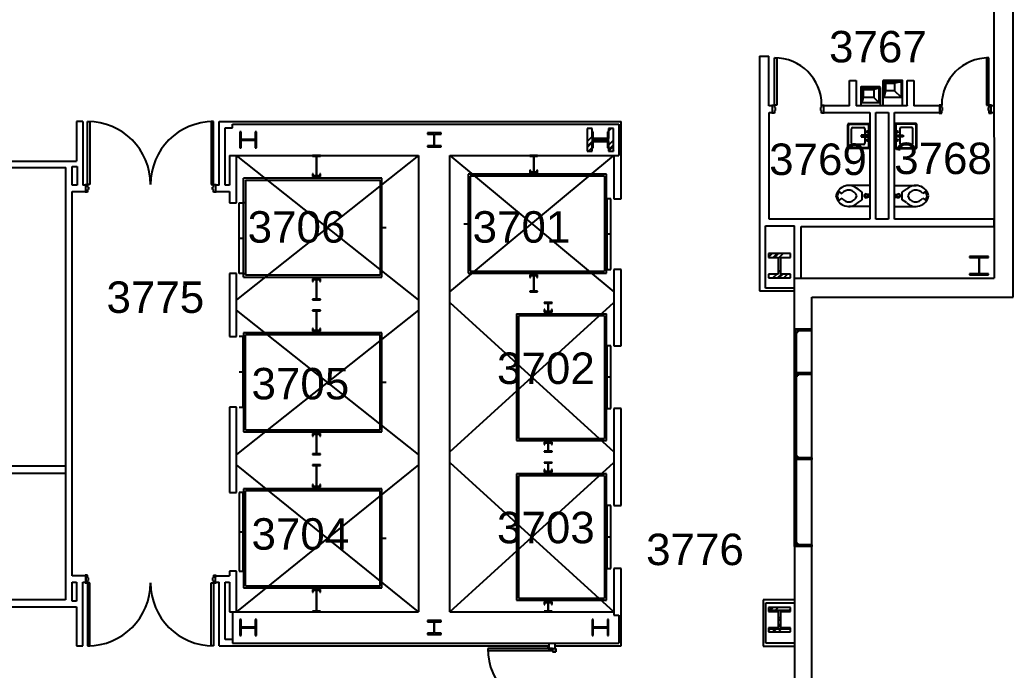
# Model space of a CAD drawing. Header units: inches. Extents: x -1169 to 5569, y -44 to 4300.
# Drawn here: x 1539 to 2297, y 3449 to 3945 of the extents above; entities that cross this region are included whole.
import ezdxf

# ---------------------------------------------------------------- set-up
doc = ezdxf.new("R2010")
doc.units = ezdxf.units.IN
doc.header["$LTSCALE"] = 96
doc.header["$MEASUREMENT"] = 0
for name, color, linetype in [('A-ANNO-ROOM', 4, 'CONTINUOUS'), ('A-COLS', 5, 'CONTINUOUS'), ('A-DOOR', 2, 'CONTINUOUS'), ('A-FLOR-EVTR', 1, 'CONTINUOUS'), ('A-FLOR-PFIX', 2, 'CONTINUOUS'), ('A-GLAZ', 2, 'CONTINUOUS'), ('A-WALL-FULL', 6, 'CONTINUOUS')]:
    doc.layers.add(name, color=color, linetype=linetype)
doc.styles.add('Arial', font='arial.ttf')

msp = doc.modelspace()

# ---------------------------------------------------------------- linework, layer by layer
at = {"layer": 'A-COLS'}
for p, q in [((1706.58, 3859.13), (1706.58, 3847.03)), ((1707.39, 3859.13), (1706.58, 3859.13)), ((1707.39, 3853.33), (1707.39, 3859.13)), ((1719.08, 3859.13), (1718.27, 3859.13)), ((1718.27, 3859.13), (1718.27, 3853.33)), ((1718.27, 3857.72), (1719.08, 3858.53)), ((1719.08, 3847.03), (1719.08, 3859.13)), ((1859.98, 3858.48), (1849.68, 3858.48)), ((1849.68, 3858.48), (1849.68, 3857.49)), ((1851.09, 3857.49), (1852.07, 3858.48)), ((1859.98, 3857.49), (1859.98, 3858.48)), ((1971.48, 3861.68), (1971.48, 3844.48)), ((1975.3, 3861.68), (1971.48, 3861.68)), ((1975.3, 3854.27), (1975.3, 3861.68)), ((1975.33, 3859.13), (1975.33, 3847.03)), ((1976.14, 3859.13), (1975.33, 3859.13)), ((1976.14, 3853.33), (1976.14, 3859.13)), ((1987.83, 3859.13), (1987.02, 3859.13)), ((1987.02, 3859.13), (1987.02, 3853.33)), ((1987.83, 3847.03), (1987.83, 3859.13)), ((1989.72, 3861.68), (1987.86, 3859.81)), ((1991.68, 3861.68), (1987.86, 3861.68)), ((1987.86, 3861.68), (1987.86, 3854.27)), ((1991.68, 3844.48), (1991.68, 3861.68)), ((1706.58, 3854.37), (1707.39, 3855.18)), ((1706.58, 3850.64), (1707.39, 3851.45)), ((1706.58, 3849.77), (1707.39, 3850.57)), ((1718.27, 3853.33), (1707.39, 3853.33)), ((1707.39, 3847.03), (1707.39, 3852.82)), ((1707.39, 3852.82), (1718.27, 3852.82)), ((1708.76, 3852.82), (1709.28, 3853.33)), ((1709.63, 3852.82), (1710.15, 3853.33)), ((1713.37, 3852.82), (1713.88, 3853.33)), ((1718.27, 3852.82), (1718.27, 3847.03)), ((1849.68, 3857.49), (1854.53, 3857.49)), ((1854.53, 3857.49), (1854.53, 3848.67)), ((1854.53, 3850.26), (1855.13, 3850.87)), ((1855.13, 3848.67), (1855.13, 3857.49)), ((1855.13, 3857.49), (1859.98, 3857.49)), ((1975.3, 3855.6), (1971.48, 3851.78)), ((1975.3, 3851.86), (1971.48, 3848.04)), ((1975.3, 3850.99), (1971.48, 3847.17)), ((1987.86, 3854.27), (1975.3, 3854.27)), ((1975.3, 3844.48), (1975.3, 3851.89)), ((1975.3, 3851.89), (1987.86, 3851.89)), ((1975.33, 3857.02), (1976.14, 3857.83)), ((1977.71, 3854.27), (1975.33, 3851.89)), ((1975.33, 3853.29), (1976.14, 3854.1)), ((1975.33, 3852.42), (1976.25, 3853.33)), ((1987.02, 3853.33), (1976.14, 3853.33)), ((1976.14, 3847.03), (1976.14, 3852.82)), ((1976.14, 3852.82), (1987.02, 3852.82)), ((1978.58, 3854.27), (1976.2, 3851.89)), ((1979.47, 3852.82), (1979.98, 3853.33)), ((1982.31, 3854.27), (1979.93, 3851.89)), ((1987.02, 3852.82), (1987.02, 3847.03)), ((1987.02, 3849.71), (1987.83, 3850.52)), ((1991.68, 3852.97), (1987.86, 3849.15)), ((1987.86, 3851.89), (1987.86, 3844.48)), ((1706.58, 3847.03), (1707.39, 3847.03)), ((1718.27, 3847.06), (1719.08, 3847.87)), ((1718.27, 3847.03), (1719.08, 3847.03)), ((1854.53, 3848.67), (1849.68, 3848.67)), ((1849.68, 3848.67), (1849.68, 3847.68)), ((1849.68, 3847.68), (1859.98, 3847.68)), ((1851.94, 3847.68), (1852.93, 3848.67)), ((1859.98, 3848.67), (1855.13, 3848.67)), ((1855.67, 3847.68), (1856.66, 3848.67)), ((1856.55, 3847.68), (1857.53, 3848.67)), ((1859.98, 3847.68), (1859.98, 3848.67)), ((1971.48, 3844.48), (1975.3, 3844.48)), ((1975.3, 3847.25), (1972.52, 3844.48)), ((1975.33, 3848.68), (1976.14, 3849.49)), ((1975.33, 3847.03), (1976.14, 3847.03)), ((1987.02, 3847.03), (1987.83, 3847.03)), ((1991.68, 3849.23), (1987.86, 3845.41)), ((1991.68, 3848.36), (1987.86, 3844.54)), ((1987.86, 3844.48), (1991.68, 3844.48)), ((1991.68, 3844.62), (1991.53, 3844.48)), ((2109.98, 3763.59), (2112.81, 3766.43)), ((2126.68, 3766.43), (2109.98, 3766.43)), ((2109.98, 3766.43), (2109.98, 3763.39)), ((2109.98, 3763.39), (2117.39, 3763.39)), ((2113.51, 3763.39), (2116.55, 3766.43)), ((2114.38, 3763.39), (2117.42, 3766.43)), ((2117.39, 3762.66), (2121.16, 3766.43)), ((2117.39, 3763.39), (2117.39, 3750.77)), ((2119.27, 3750.77), (2119.27, 3763.39)), ((2119.27, 3763.39), (2126.68, 3763.39)), ((2126.68, 3763.39), (2126.68, 3766.43)), ((2277.84, 3764.09), (2263.32, 3764.09)), ((2263.32, 3764.09), (2263.32, 3763.38)), ((2263.32, 3763.38), (2270.36, 3763.38)), ((2265.56, 3763.38), (2266.27, 3764.09)), ((2266.43, 3763.38), (2267.14, 3764.09)), ((2270.16, 3763.38), (2270.87, 3764.09)), ((2270.36, 3763.38), (2270.36, 3750.78)), ((2270.8, 3750.78), (2270.8, 3763.38)), ((2270.8, 3763.38), (2277.84, 3763.38)), ((2277.84, 3763.38), (2277.84, 3764.09)), ((2117.39, 3751.99), (2119.27, 3753.87)), ((2270.36, 3752.91), (2270.8, 3753.35)), ((2117.39, 3750.77), (2109.98, 3750.77)), ((2109.98, 3750.77), (2109.98, 3747.73)), ((2109.98, 3747.73), (2126.68, 3747.73)), ((2113.12, 3747.73), (2116.16, 3750.77)), ((2116.86, 3747.73), (2119.9, 3750.77)), ((2117.73, 3747.73), (2120.77, 3750.77)), ((2126.68, 3750.77), (2119.27, 3750.77)), ((2121.47, 3747.73), (2124.5, 3750.77)), ((2126.68, 3747.73), (2126.68, 3750.77)), ((2270.36, 3750.78), (2263.32, 3750.78)), ((2263.32, 3750.78), (2263.32, 3750.07)), ((2263.32, 3750.07), (2277.84, 3750.07)), ((2267.52, 3750.07), (2268.23, 3750.78)), ((2277.84, 3750.78), (2270.8, 3750.78)), ((2271.25, 3750.07), (2271.97, 3750.78)), ((2272.13, 3750.07), (2272.84, 3750.78)), ((2275.86, 3750.07), (2276.57, 3750.78)), ((2277.84, 3750.07), (2277.84, 3750.78)), ((2126.68, 3496.43), (2109.98, 3496.43)), ((2109.98, 3496.43), (2109.98, 3493.39)), ((2109.98, 3493.76), (2112.65, 3496.43)), ((2110.48, 3493.39), (2113.52, 3496.43)), ((2114.22, 3493.39), (2117.26, 3496.43)), ((2124.88, 3493.39), (2126.68, 3495.18)), ((2126.68, 3493.39), (2126.68, 3496.43)), ((1706.58, 3487.13), (1706.58, 3475.03)), ((1707.39, 3487.13), (1706.58, 3487.13)), ((1707.39, 3481.33), (1707.39, 3487.13)), ((1719.08, 3487.13), (1718.27, 3487.13)), ((1718.27, 3487.13), (1718.27, 3481.33)), ((1718.27, 3485.92), (1719.08, 3486.73)), ((1719.08, 3475.03), (1719.08, 3487.13)), ((1975.33, 3487.13), (1975.33, 3475.03)), ((1976.14, 3487.13), (1975.33, 3487.13)), ((1976.14, 3481.33), (1976.14, 3487.13)), ((1987.83, 3487.13), (1987.02, 3487.13)), ((1987.02, 3487.13), (1987.02, 3481.33)), ((1987.83, 3475.03), (1987.83, 3487.13)), ((2109.98, 3493.39), (2117.39, 3493.39)), ((2125.59, 3494.09), (2111.07, 3494.09)), ((2115.38, 3493.38), (2114.95, 3494.09)), ((2117.39, 3493.39), (2117.39, 3480.77)), ((2117.39, 3485.89), (2119.27, 3487.77)), ((2118.55, 3488.1), (2118.11, 3488.84)), ((2119.18, 3493.38), (2118.75, 3494.09)), ((2119.27, 3480.77), (2119.27, 3493.39)), ((2119.27, 3493.39), (2126.68, 3493.39)), ((1706.58, 3484.9), (1707.39, 3485.7)), ((1718.27, 3481.33), (1707.39, 3481.33)), ((1707.39, 3475.03), (1707.39, 3480.82)), ((1707.39, 3480.82), (1718.27, 3480.82)), ((1713.17, 3480.82), (1713.68, 3481.33)), ((1716.9, 3480.82), (1717.42, 3481.33)), ((1717.77, 3480.82), (1719.08, 3482.12)), ((1718.27, 3482.19), (1719.08, 3483)), ((1718.27, 3480.82), (1718.27, 3475.03)), ((1859.98, 3486.48), (1849.68, 3486.48)), ((1849.68, 3486.48), (1849.68, 3485.49)), ((1849.68, 3485.49), (1854.53, 3485.49)), ((1850.88, 3485.49), (1851.87, 3486.48)), ((1854.53, 3485.39), (1855.61, 3486.48)), ((1854.53, 3485.49), (1854.53, 3476.67)), ((1854.53, 3484.52), (1855.13, 3485.13)), ((1854.53, 3480.79), (1855.13, 3481.39)), ((1855.13, 3476.67), (1855.13, 3485.49)), ((1855.13, 3485.49), (1859.98, 3485.49)), ((1855.49, 3485.49), (1856.48, 3486.48)), ((1859.23, 3485.49), (1859.98, 3486.24)), ((1859.98, 3485.49), (1859.98, 3486.48)), ((1987.02, 3481.33), (1976.14, 3481.33)), ((1976.14, 3475.03), (1976.14, 3480.82)), ((1976.14, 3480.82), (1987.02, 3480.82)), ((1979.26, 3480.82), (1979.78, 3481.33)), ((1983, 3480.82), (1983.52, 3481.33)), ((1983.87, 3480.82), (1984.39, 3481.33)), ((1987.02, 3484.84), (1987.83, 3485.65)), ((1987.02, 3483.97), (1987.83, 3484.78)), ((1987.02, 3480.23), (1987.83, 3481.04)), ((1987.02, 3480.82), (1987.02, 3475.03)), ((2109.98, 3478.48), (2112.26, 3480.77)), ((2117.39, 3480.77), (2109.98, 3480.77)), ((2109.98, 3480.77), (2109.98, 3477.73)), ((2111.5, 3480.07), (2111.07, 3480.78)), ((2111.07, 3480.07), (2125.59, 3480.07)), ((2112.96, 3477.73), (2116, 3480.77)), ((2113.83, 3477.73), (2116.87, 3480.77)), ((2117.39, 3482.16), (2119.27, 3484.04)), ((2117.39, 3481.29), (2119.27, 3483.17)), ((2117.56, 3477.73), (2120.6, 3480.77)), ((2126.68, 3480.77), (2119.27, 3480.77)), ((2123.38, 3480.07), (2122.95, 3480.78)), ((2126.68, 3477.73), (2126.68, 3480.77)), ((1706.58, 3475.03), (1707.39, 3475.03)), ((1707.37, 3475.03), (1707.39, 3475.04)), ((1718.27, 3477.58), (1719.08, 3478.39)), ((1718.27, 3475.03), (1719.08, 3475.03)), ((1854.53, 3476.67), (1849.68, 3476.67)), ((1849.68, 3476.67), (1849.68, 3475.68)), ((1849.68, 3475.94), (1850.4, 3476.67)), ((1849.68, 3475.68), (1859.98, 3475.68)), ((1859.98, 3476.67), (1855.13, 3476.67)), ((1859.98, 3475.68), (1859.98, 3476.67)), ((1975.33, 3476.88), (1976.14, 3477.69)), ((1975.33, 3475.03), (1976.14, 3475.03)), ((1987.02, 3475.03), (1987.83, 3475.03)), ((2109.98, 3477.73), (2126.68, 3477.73))]:
    msp.add_line(p, q, dxfattribs=at)
at = {"layer": 'A-DOOR'}
for p, q in [((2114.45, 3915.7), (2116.2, 3915.7)), ((2114.45, 3879.7), (2114.45, 3915.7)), ((2116.2, 3915.7), (2116.2, 3879.7)), ((2276.33, 3915.7), (2276.33, 3879.7)), ((2278.08, 3915.7), (2276.33, 3915.7)), ((2278.08, 3879.7), (2278.08, 3915.7)), ((2112.45, 3879.7), (2114.45, 3879.7)), ((2112.45, 3879.2), (2112.45, 3879.7)), ((2112.95, 3879.2), (2112.45, 3879.2)), ((2112.45, 3874.08), (2112.95, 3874.08)), ((2112.45, 3873.58), (2112.45, 3874.08)), ((2114.45, 3873.58), (2112.45, 3873.58)), ((2112.95, 3874.08), (2112.95, 3879.2)), ((2116.2, 3879.7), (2114.45, 3879.7)), ((2114.45, 3879.7), (2114.45, 3877.76)), ((2114.45, 3877.76), (2115.07, 3877.76)), ((2114.45, 3875.51), (2114.45, 3873.58)), ((2115.07, 3875.51), (2114.45, 3875.51)), ((2115.07, 3877.76), (2115.07, 3875.51)), ((2149.83, 3877.76), (2150.45, 3877.76)), ((2149.83, 3875.51), (2149.83, 3877.76)), ((2150.45, 3875.51), (2149.83, 3875.51)), ((2150.45, 3879.7), (2152.45, 3879.7)), ((2150.45, 3877.76), (2150.45, 3879.7)), ((2150.45, 3873.58), (2150.45, 3875.51)), ((2152.45, 3873.58), (2150.45, 3873.58)), ((2151.95, 3879.2), (2151.95, 3874.08)), ((2152.45, 3879.2), (2151.95, 3879.2)), ((2151.95, 3874.08), (2152.45, 3874.08)), ((2152.45, 3879.7), (2152.45, 3879.2)), ((2152.45, 3874.08), (2152.45, 3873.58)), ((2240.08, 3879.7), (2240.08, 3879.2)), ((2242.08, 3879.7), (2240.08, 3879.7)), ((2240.08, 3879.2), (2240.58, 3879.2)), ((2240.58, 3874.08), (2240.08, 3874.08)), ((2240.08, 3874.08), (2240.08, 3873.58)), ((2240.08, 3873.58), (2242.08, 3873.58)), ((2240.58, 3879.2), (2240.58, 3874.08)), ((2242.08, 3877.76), (2242.08, 3879.7)), ((2242.7, 3877.76), (2242.08, 3877.76)), ((2242.08, 3873.58), (2242.08, 3875.51)), ((2242.08, 3875.51), (2242.7, 3875.51)), ((2242.7, 3875.51), (2242.7, 3877.76)), ((2276.33, 3879.7), (2278.08, 3879.7)), ((2278.08, 3877.76), (2277.46, 3877.76)), ((2277.46, 3877.76), (2277.46, 3875.51)), ((2277.46, 3875.51), (2278.08, 3875.51)), ((2280.08, 3879.7), (2278.08, 3879.7)), ((2278.08, 3879.7), (2278.08, 3877.76)), ((2278.08, 3875.51), (2278.08, 3873.58)), ((2278.08, 3873.58), (2280.08, 3873.58)), ((2279.58, 3874.08), (2279.58, 3879.2)), ((2279.58, 3879.2), (2280.08, 3879.2)), ((2280.08, 3874.08), (2279.58, 3874.08)), ((2280.08, 3879.2), (2280.08, 3879.7)), ((2280.08, 3873.58), (2280.08, 3874.08)), ((1590.33, 3819.08), (1590.33, 3867.08)), ((1590.33, 3867.08), (1592.08, 3867.08)), ((1592.08, 3867.08), (1592.08, 3819.08)), ((1684.58, 3867.08), (1684.58, 3819.08)), ((1686.33, 3867.08), (1684.58, 3867.08)), ((1686.33, 3819.08), (1686.33, 3867.08)), ((1588.33, 3819.08), (1590.33, 3819.08)), ((1588.33, 3818.58), (1588.33, 3819.08)), ((1588.83, 3818.58), (1588.33, 3818.58)), ((1588.33, 3813.7), (1588.83, 3813.7)), ((1588.33, 3813.2), (1588.33, 3813.7)), ((1590.33, 3813.2), (1588.33, 3813.2)), ((1588.83, 3813.7), (1588.83, 3818.58)), ((1592.08, 3819.08), (1590.33, 3819.08)), ((1590.33, 3819.08), (1590.33, 3817.14)), ((1590.33, 3817.14), (1590.95, 3817.14)), ((1590.33, 3815.14), (1590.33, 3813.2)), ((1590.95, 3815.14), (1590.33, 3815.14)), ((1590.95, 3817.14), (1590.95, 3815.14)), ((1684.58, 3819.08), (1686.33, 3819.08)), ((1685.7, 3817.14), (1686.33, 3817.14)), ((1685.7, 3815.14), (1685.7, 3817.14)), ((1686.33, 3815.14), (1685.7, 3815.14)), ((1686.33, 3819.08), (1688.33, 3819.08)), ((1686.33, 3817.14), (1686.33, 3819.08)), ((1686.33, 3813.2), (1686.33, 3815.14)), ((1688.33, 3813.2), (1686.33, 3813.2)), ((1688.33, 3818.58), (1687.83, 3818.58)), ((1687.83, 3818.58), (1687.83, 3813.7)), ((1687.83, 3813.7), (1688.33, 3813.7)), ((1688.33, 3819.08), (1688.33, 3818.58)), ((1688.33, 3813.7), (1688.33, 3813.2)), ((1588.33, 3520.95), (1588.33, 3520.45)), ((1590.33, 3520.95), (1588.33, 3520.95)), ((1588.33, 3520.45), (1588.83, 3520.45)), ((1588.83, 3520.45), (1588.83, 3515.58)), ((1590.33, 3519.01), (1590.33, 3520.95)), ((1590.95, 3519.01), (1590.33, 3519.01)), ((1590.33, 3515.08), (1590.33, 3517.01)), ((1590.33, 3517.01), (1590.95, 3517.01)), ((1590.95, 3517.01), (1590.95, 3519.01)), ((1686.33, 3519.01), (1685.7, 3519.01)), ((1685.7, 3519.01), (1685.7, 3517.01)), ((1685.7, 3517.01), (1686.33, 3517.01)), ((1686.33, 3520.95), (1686.33, 3519.01)), ((1686.33, 3520.95), (1688.33, 3520.95)), ((1686.33, 3517.01), (1686.33, 3515.08)), ((1688.33, 3520.45), (1687.83, 3520.45)), ((1687.83, 3520.45), (1687.83, 3519.45)), ((1688.33, 3520.95), (1688.33, 3520.45)), ((1588.83, 3515.58), (1588.33, 3515.58)), ((1588.33, 3515.58), (1588.33, 3515.08)), ((1588.33, 3515.08), (1590.33, 3515.08)), ((1592.08, 3515.08), (1590.33, 3515.08)), ((1590.33, 3515.08), (1590.33, 3467.08)), ((1592.08, 3467.08), (1592.08, 3515.08)), ((1684.58, 3515.08), (1686.33, 3515.08)), ((1684.58, 3467.08), (1684.58, 3515.08)), ((1686.33, 3515.08), (1686.33, 3467.08)), ((1686.33, 3515.08), (1688.33, 3515.08)), ((1687.83, 3515.58), (1687.83, 3516.58)), ((1688.33, 3515.58), (1687.83, 3515.58)), ((1688.33, 3515.08), (1688.33, 3515.58)), ((1590.33, 3467.08), (1592.08, 3467.08)), ((1686.33, 3467.08), (1684.58, 3467.08)), ((1943.7, 3465.08), (1895.7, 3465.08)), ((1895.76, 3465.08), (1895.76, 3463.33)), ((1942.2, 3466.58), (1941.7, 3466.58)), ((1941.7, 3466.58), (1941.7, 3465.08)), ((1941.7, 3465.08), (1945.01, 3465.08)), ((1941.76, 3465.14), (1941.76, 3466.52)), ((1941.76, 3466.52), (1942.2, 3466.52)), ((1945.08, 3465.14), (1941.76, 3465.14)), ((1942.2, 3466.52), (1942.2, 3466.58)), ((1943.7, 3465.08), (1943.7, 3463.33)), ((1945.01, 3465.08), (1945.01, 3462.45)), ((1945.08, 3462.52), (1945.08, 3465.14)), ((1947.58, 3465.14), (1947.08, 3465.14)), ((1947.08, 3465.14), (1947.08, 3465.08)), ((1947.08, 3465.08), (1947.51, 3465.08)), ((1947.51, 3465.08), (1947.51, 3462.52)), ((1947.58, 3462.45), (1947.58, 3465.14)), ((1943.7, 3463.33), (1895.73, 3463.33)), ((1945.01, 3462.45), (1947.58, 3462.45)), ((1947.51, 3462.52), (1945.08, 3462.52))]:
    msp.add_line(p, q, dxfattribs=at)
for centre, radius, start, end in [((2114.45, 3879.7), 36, 0, 90), ((2114.45, 3879.7), 36, 0, 90), ((2278.08, 3879.7), 36, 90, 180), ((2278.08, 3879.7), 36, 90, 180), ((1590.33, 3819.08), 48, 0, 90), ((1686.33, 3819.08), 48, 90, 180), ((1590.33, 3515.08), 48, 270, 0), ((1686.33, 3515.08), 48, 180, 270), ((1943.7, 3465.08), 48, 180, 270)]:
    msp.add_arc(centre, radius, start, end, dxfattribs=at)
at = {"layer": 'A-FLOR-EVTR'}
for p, q in [((1842.83, 3731.08), (1703.83, 3841.08)), ((1842.83, 3841.08), (1703.83, 3731.08)), ((1767.95, 3841.08), (1761.95, 3841.08)), ((1761.95, 3841.08), (1761.95, 3840.58)), ((1761.95, 3840.58), (1764.7, 3840.58)), ((1764.7, 3840.58), (1764.7, 3826.58)), ((1765.2, 3826.58), (1765.2, 3840.58)), ((1765.2, 3840.58), (1767.95, 3840.58)), ((1767.95, 3840.58), (1767.95, 3841.08)), ((1866.83, 3737.08), (1991.83, 3841.08)), ((1866.83, 3841.08), (1991.83, 3737.08)), ((1933.7, 3841.08), (1927.7, 3841.08)), ((1927.7, 3841.08), (1927.7, 3840.58)), ((1927.7, 3840.58), (1930.45, 3840.58)), ((1930.45, 3840.58), (1930.45, 3829.58)), ((1930.95, 3829.58), (1930.95, 3840.58)), ((1930.95, 3840.58), (1933.7, 3840.58)), ((1933.7, 3840.58), (1933.7, 3841.08)), ((1928.2, 3830.08), (1927.7, 3830.08)), ((1927.7, 3830.08), (1927.7, 3828.08)), ((1927.7, 3828.08), (1933.7, 3828.08)), ((1928.2, 3828.58), (1928.2, 3830.08)), ((1933.2, 3828.58), (1928.2, 3828.58)), ((1930.45, 3829.58), (1930.95, 3829.58)), ((1933.7, 3830.08), (1933.2, 3830.08)), ((1933.2, 3830.08), (1933.2, 3828.58)), ((1933.7, 3828.08), (1933.7, 3830.08)), ((1709.33, 3748.33), (1709.33, 3823.83)), ((1814.95, 3823.83), (1709.33, 3823.83)), ((1710.83, 3822.33), (1710.83, 3749.83)), ((1710.83, 3822.33), (1813.45, 3822.33)), ((1762.45, 3827.08), (1761.95, 3827.08)), ((1761.95, 3827.08), (1761.95, 3825.08)), ((1761.95, 3825.08), (1767.95, 3825.08)), ((1762.45, 3825.58), (1762.45, 3827.08)), ((1767.45, 3825.58), (1762.45, 3825.58)), ((1764.7, 3826.58), (1765.2, 3826.58)), ((1767.95, 3827.08), (1767.45, 3827.08)), ((1767.45, 3827.08), (1767.45, 3825.58)), ((1767.95, 3825.08), (1767.95, 3827.08)), ((1813.45, 3822.33), (1813.45, 3749.83)), ((1814.95, 3748.33), (1814.95, 3823.83)), ((1986.33, 3826.83), (1880.7, 3826.83)), ((1880.7, 3826.83), (1880.7, 3751.33)), ((1882.2, 3825.33), (1882.2, 3752.83)), ((1984.83, 3825.33), (1882.2, 3825.33)), ((1984.83, 3825.33), (1984.83, 3752.83)), ((1986.33, 3751.33), (1986.33, 3826.83)), ((1706.08, 3751.08), (1706.08, 3805.08)), ((1706.08, 3805.08), (1709.08, 3805.08)), ((1709.08, 3805.08), (1709.08, 3751.08)), ((1710.83, 3805.08), (1709.33, 3805.08)), ((1984.83, 3808.08), (1986.33, 3808.08)), ((1989.58, 3808.08), (1986.58, 3808.08)), ((1986.58, 3808.08), (1986.58, 3754.08)), ((1989.58, 3754.08), (1989.58, 3808.08)), ((1818.2, 3786.08), (1815.2, 3786.08)), ((1877.45, 3789.08), (1880.45, 3789.08)), ((1706.08, 3778.08), (1709.08, 3778.08)), ((1989.58, 3781.08), (1986.58, 3781.08)), ((1882.2, 3752.83), (1984.83, 3752.83)), ((1986.33, 3754.08), (1984.83, 3754.08)), ((1986.58, 3754.08), (1989.58, 3754.08)), ((1709.08, 3751.08), (1706.08, 3751.08)), ((1709.33, 3751.08), (1710.83, 3751.08)), ((1709.33, 3748.33), (1814.95, 3748.33)), ((1813.45, 3749.83), (1710.83, 3749.83)), ((1767.95, 3747.08), (1761.95, 3747.08)), ((1761.95, 3747.08), (1761.95, 3745.08)), ((1761.95, 3745.08), (1762.45, 3745.08)), ((1762.45, 3745.08), (1762.45, 3746.58)), ((1762.45, 3746.58), (1767.45, 3746.58)), ((1765.2, 3745.58), (1764.7, 3745.58)), ((1764.7, 3745.58), (1764.7, 3731.58)), ((1765.2, 3731.58), (1765.2, 3745.58)), ((1767.45, 3746.58), (1767.45, 3745.08)), ((1767.45, 3745.08), (1767.95, 3745.08)), ((1767.95, 3745.08), (1767.95, 3747.08)), ((1880.7, 3751.33), (1986.33, 3751.33)), ((1927.7, 3750.08), (1927.7, 3748.08)), ((1933.7, 3750.08), (1927.7, 3750.08)), ((1927.7, 3748.08), (1928.2, 3748.08)), ((1928.2, 3748.08), (1928.2, 3749.58)), ((1928.2, 3749.58), (1933.2, 3749.58)), ((1930.95, 3748.58), (1930.45, 3748.58)), ((1930.45, 3748.58), (1930.45, 3737.58)), ((1930.95, 3737.58), (1930.95, 3748.58)), ((1933.2, 3749.58), (1933.2, 3748.08)), ((1933.2, 3748.08), (1933.7, 3748.08)), ((1933.7, 3748.08), (1933.7, 3750.08)), ((1927.7, 3737.58), (1927.7, 3737.08)), ((1930.45, 3737.58), (1927.7, 3737.58)), ((1927.7, 3737.08), (1933.7, 3737.08)), ((1933.7, 3737.58), (1930.95, 3737.58)), ((1933.7, 3737.08), (1933.7, 3737.58)), ((1764.7, 3731.58), (1761.95, 3731.58)), ((1761.95, 3731.58), (1761.95, 3731.08)), ((1761.95, 3731.08), (1767.95, 3731.08)), ((1767.95, 3731.58), (1765.2, 3731.58)), ((1767.95, 3731.08), (1767.95, 3731.58)), ((1842.83, 3723.08), (1703.83, 3613.08)), ((1842.83, 3613.08), (1703.83, 3723.08)), ((1767.95, 3723.08), (1761.95, 3723.08)), ((1761.95, 3723.08), (1761.95, 3722.58)), ((1761.95, 3722.58), (1764.7, 3722.58)), ((1764.7, 3722.58), (1764.7, 3708.58)), ((1765.2, 3708.58), (1765.2, 3722.58)), ((1765.2, 3722.58), (1767.95, 3722.58)), ((1767.95, 3722.58), (1767.95, 3723.08)), ((1866.83, 3615.08), (1991.83, 3729.08)), ((1866.83, 3729.08), (1991.83, 3615.08)), ((1944.7, 3729.08), (1938.7, 3729.08)), ((1938.7, 3729.08), (1938.7, 3728.58)), ((1938.7, 3728.58), (1941.45, 3728.58)), ((1939.2, 3723.58), (1938.7, 3723.58)), ((1938.7, 3723.58), (1938.7, 3721.58)), ((1939.2, 3722.08), (1939.2, 3723.58)), ((1944.2, 3722.08), (1939.2, 3722.08)), ((1941.45, 3728.58), (1941.45, 3723.08)), ((1941.45, 3723.08), (1941.95, 3723.08)), ((1941.95, 3723.08), (1941.95, 3728.58)), ((1941.95, 3728.58), (1944.7, 3728.58)), ((1944.7, 3723.58), (1944.2, 3723.58)), ((1944.2, 3723.58), (1944.2, 3722.08)), ((1944.7, 3728.58), (1944.7, 3729.08)), ((1944.7, 3721.58), (1944.7, 3723.58)), ((1917.7, 3720.33), (1986.33, 3720.33)), ((1917.7, 3720.33), (1917.7, 3623.83)), ((1919.2, 3718.83), (1919.2, 3625.33)), ((1984.83, 3718.83), (1919.2, 3718.83)), ((1938.7, 3721.58), (1944.7, 3721.58)), ((1984.83, 3718.83), (1984.83, 3625.33)), ((1986.33, 3623.83), (1986.33, 3720.33)), ((1762.45, 3709.08), (1761.95, 3709.08)), ((1761.95, 3709.08), (1761.95, 3707.08)), ((1761.95, 3707.08), (1767.95, 3707.08)), ((1762.45, 3707.58), (1762.45, 3709.08)), ((1767.45, 3707.58), (1762.45, 3707.58)), ((1764.7, 3708.58), (1765.2, 3708.58)), ((1767.95, 3709.08), (1767.45, 3709.08)), ((1767.45, 3709.08), (1767.45, 3707.58)), ((1767.95, 3707.08), (1767.95, 3709.08)), ((1709.08, 3703.08), (1706.08, 3703.08)), ((1709.08, 3649.08), (1709.08, 3703.08)), ((1814.95, 3705.83), (1709.33, 3705.83)), ((1709.33, 3705.83), (1709.33, 3630.33)), ((1709.33, 3703.08), (1710.83, 3703.08)), ((1710.83, 3631.83), (1710.83, 3704.33)), ((1813.45, 3704.33), (1710.83, 3704.33)), ((1813.45, 3631.83), (1813.45, 3704.33)), ((1814.95, 3630.33), (1814.95, 3705.83)), ((1984.83, 3696.08), (1986.33, 3696.08)), ((1989.58, 3696.08), (1986.58, 3696.08)), ((1986.58, 3696.08), (1986.58, 3648.08)), ((1989.58, 3648.08), (1989.58, 3696.08)), ((1706.08, 3676.08), (1709.08, 3676.08)), ((1989.58, 3672.08), (1986.58, 3672.08)), ((1818.2, 3668.08), (1815.2, 3668.08)), ((1706.08, 3649.08), (1709.08, 3649.08)), ((1710.83, 3649.08), (1709.33, 3649.08)), ((1986.33, 3648.08), (1984.83, 3648.08)), ((1986.58, 3648.08), (1989.58, 3648.08)), ((1710.83, 3631.83), (1813.45, 3631.83)), ((1709.33, 3630.33), (1814.95, 3630.33)), ((1767.95, 3629.08), (1761.95, 3629.08)), ((1761.95, 3629.08), (1761.95, 3627.08)), ((1761.95, 3627.08), (1762.45, 3627.08)), ((1762.45, 3627.08), (1762.45, 3628.58)), ((1762.45, 3628.58), (1767.45, 3628.58)), ((1765.2, 3627.58), (1764.7, 3627.58)), ((1764.7, 3627.58), (1764.7, 3613.58)), ((1765.2, 3613.58), (1765.2, 3627.58)), ((1767.45, 3628.58), (1767.45, 3627.08)), ((1767.45, 3627.08), (1767.95, 3627.08)), ((1767.95, 3627.08), (1767.95, 3629.08)), ((1917.7, 3623.83), (1986.33, 3623.83)), ((1919.2, 3625.33), (1984.83, 3625.33)), ((1938.7, 3622.58), (1938.7, 3620.58)), ((1944.7, 3622.58), (1938.7, 3622.58)), ((1938.7, 3620.58), (1939.2, 3620.58)), ((1938.7, 3615.58), (1938.7, 3615.08)), ((1941.45, 3615.58), (1938.7, 3615.58)), ((1939.2, 3620.58), (1939.2, 3622.08)), ((1939.2, 3622.08), (1944.2, 3622.08)), ((1941.95, 3621.08), (1941.45, 3621.08)), ((1941.45, 3621.08), (1941.45, 3615.58)), ((1941.95, 3615.58), (1941.95, 3621.08)), ((1944.7, 3615.58), (1941.95, 3615.58)), ((1944.2, 3622.08), (1944.2, 3620.58)), ((1944.2, 3620.58), (1944.7, 3620.58)), ((1944.7, 3620.58), (1944.7, 3622.58)), ((1944.7, 3615.08), (1944.7, 3615.58)), ((1764.7, 3613.58), (1761.95, 3613.58)), ((1761.95, 3613.58), (1761.95, 3613.08)), ((1761.95, 3613.08), (1767.95, 3613.08)), ((1767.95, 3613.58), (1765.2, 3613.58)), ((1767.95, 3613.08), (1767.95, 3613.58)), ((1938.7, 3615.08), (1944.7, 3615.08)), ((1842.83, 3605.08), (1703.83, 3493.08)), ((1842.83, 3493.08), (1703.83, 3605.08)), ((1767.95, 3605.08), (1761.95, 3605.08)), ((1761.95, 3605.08), (1761.95, 3604.58)), ((1761.95, 3604.58), (1764.7, 3604.58)), ((1764.7, 3604.58), (1764.7, 3589.58)), ((1765.2, 3589.58), (1765.2, 3604.58)), ((1765.2, 3604.58), (1767.95, 3604.58)), ((1767.95, 3604.58), (1767.95, 3605.08)), ((1866.83, 3493.08), (1991.83, 3607.08)), ((1866.83, 3607.08), (1991.83, 3493.08)), ((1944.7, 3607.08), (1938.7, 3607.08)), ((1938.7, 3607.08), (1938.7, 3606.58)), ((1938.7, 3606.58), (1941.45, 3606.58)), ((1939.2, 3601.58), (1938.7, 3601.58)), ((1938.7, 3601.58), (1938.7, 3599.58)), ((1939.2, 3600.08), (1939.2, 3601.58)), ((1941.45, 3606.58), (1941.45, 3601.08)), ((1941.45, 3601.08), (1941.95, 3601.08)), ((1941.95, 3601.08), (1941.95, 3606.58)), ((1941.95, 3606.58), (1944.7, 3606.58)), ((1944.7, 3601.58), (1944.2, 3601.58)), ((1944.2, 3601.58), (1944.2, 3600.08)), ((1944.7, 3606.58), (1944.7, 3607.08)), ((1944.7, 3599.58), (1944.7, 3601.58)), ((1986.33, 3598.33), (1917.7, 3598.33)), ((1917.7, 3598.33), (1917.7, 3501.83)), ((1919.2, 3596.83), (1919.2, 3503.33)), ((1984.83, 3596.83), (1919.2, 3596.83)), ((1938.7, 3599.58), (1944.7, 3599.58)), ((1944.2, 3600.08), (1939.2, 3600.08)), ((1984.83, 3596.83), (1984.83, 3503.33)), ((1986.33, 3501.83), (1986.33, 3598.33)), ((1814.95, 3586.83), (1709.33, 3586.83)), ((1709.33, 3586.83), (1709.33, 3511.33)), ((1710.83, 3512.83), (1710.83, 3585.33)), ((1813.45, 3585.33), (1710.83, 3585.33)), ((1762.45, 3590.08), (1761.95, 3590.08)), ((1761.95, 3590.08), (1761.95, 3588.08)), ((1761.95, 3588.08), (1767.95, 3588.08)), ((1762.45, 3588.58), (1762.45, 3590.08)), ((1767.45, 3588.58), (1762.45, 3588.58)), ((1764.7, 3589.58), (1765.2, 3589.58)), ((1767.95, 3590.08), (1767.45, 3590.08)), ((1767.45, 3590.08), (1767.45, 3588.58)), ((1767.95, 3588.08), (1767.95, 3590.08)), ((1813.45, 3512.83), (1813.45, 3585.33)), ((1814.95, 3511.33), (1814.95, 3586.83)), ((1709.08, 3584.08), (1706.08, 3584.08)), ((1706.08, 3584.08), (1706.08, 3524.08)), ((1709.08, 3524.08), (1709.08, 3584.08)), ((1709.33, 3584.08), (1710.83, 3584.08)), ((1984.83, 3574.08), (1986.33, 3574.08)), ((1989.58, 3574.08), (1986.58, 3574.08)), ((1986.58, 3574.08), (1986.58, 3526.08)), ((1989.58, 3526.08), (1989.58, 3574.08)), ((1706.08, 3554.08), (1709.08, 3554.08)), ((1818.2, 3549.08), (1815.2, 3549.08)), ((1989.58, 3550.08), (1986.58, 3550.08)), ((1986.33, 3526.08), (1984.83, 3526.08)), ((1986.58, 3526.08), (1989.58, 3526.08)), ((1706.08, 3524.08), (1709.08, 3524.08)), ((1710.83, 3524.08), (1709.33, 3524.08)), ((1709.33, 3511.33), (1814.95, 3511.33)), ((1710.83, 3512.83), (1813.45, 3512.83)), ((1767.95, 3510.08), (1761.95, 3510.08)), ((1761.95, 3510.08), (1761.95, 3508.08)), ((1762.45, 3508.08), (1762.45, 3509.58)), ((1762.45, 3509.58), (1767.45, 3509.58)), ((1767.45, 3509.58), (1767.45, 3508.08)), ((1767.95, 3508.08), (1767.95, 3510.08)), ((1761.95, 3508.08), (1762.45, 3508.08)), ((1765.2, 3508.58), (1764.7, 3508.58)), ((1764.7, 3508.58), (1764.7, 3493.58)), ((1765.2, 3493.58), (1765.2, 3508.58)), ((1767.45, 3508.08), (1767.95, 3508.08)), ((1919.2, 3503.33), (1984.83, 3503.33)), ((1917.7, 3501.83), (1986.33, 3501.83)), ((1938.7, 3500.58), (1938.7, 3498.58)), ((1944.7, 3500.58), (1938.7, 3500.58)), ((1938.7, 3498.58), (1939.2, 3498.58)), ((1939.2, 3498.58), (1939.2, 3500.08)), ((1939.2, 3500.08), (1944.2, 3500.08)), ((1941.95, 3499.08), (1941.45, 3499.08)), ((1941.45, 3499.08), (1941.45, 3493.58)), ((1941.95, 3493.58), (1941.95, 3499.08)), ((1944.2, 3500.08), (1944.2, 3498.58)), ((1944.2, 3498.58), (1944.7, 3498.58)), ((1944.7, 3498.58), (1944.7, 3500.58)), ((1764.7, 3493.58), (1761.95, 3493.58)), ((1761.95, 3493.58), (1761.95, 3493.08)), ((1761.95, 3493.08), (1767.95, 3493.08)), ((1767.95, 3493.58), (1765.2, 3493.58)), ((1767.95, 3493.08), (1767.95, 3493.58)), ((1938.7, 3493.58), (1938.7, 3493.08)), ((1941.45, 3493.58), (1938.7, 3493.58)), ((1938.7, 3493.08), (1944.7, 3493.08)), ((1944.7, 3493.58), (1941.95, 3493.58)), ((1944.7, 3493.08), (1944.7, 3493.58))]:
    msp.add_line(p, q, dxfattribs=at)
at = {"layer": 'A-FLOR-PFIX'}
for p, q in [((2197.27, 3897.95), (2197.27, 3879.45)), ((2211.77, 3898.45), (2197.77, 3898.45)), ((2198.27, 3885.44), (2198.27, 3897.44)), ((2198.27, 3897.44), (2199.56, 3896.42)), ((2211.27, 3897.44), (2198.27, 3897.44)), ((2199.56, 3896.42), (2206.07, 3896.42)), ((2199.56, 3890.45), (2199.56, 3896.42)), ((2211.27, 3897.44), (2206.07, 3896.42)), ((2206.07, 3896.42), (2206.07, 3890.45)), ((2211.27, 3885.44), (2211.27, 3897.44)), ((2212.27, 3879.45), (2212.27, 3897.95)), ((2180.27, 3892.95), (2180.27, 3879.45)), ((2194.77, 3893.45), (2180.77, 3893.45)), ((2181.27, 3881.45), (2181.27, 3892.45)), ((2181.27, 3892.45), (2182.27, 3891.45)), ((2194.27, 3892.45), (2181.27, 3892.45)), ((2182.27, 3891.45), (2190.27, 3891.45)), ((2182.27, 3885.45), (2182.27, 3891.45)), ((2194.27, 3892.45), (2190.27, 3891.45)), ((2190.27, 3891.45), (2190.27, 3885.45)), ((2194.27, 3881.45), (2194.27, 3892.45)), ((2195.27, 3879.45), (2195.27, 3892.95)), ((2198.27, 3885.44), (2199.56, 3890.45)), ((2206.07, 3890.45), (2199.56, 3890.45)), ((2211.27, 3885.44), (2206.07, 3890.45)), ((2181.27, 3881.45), (2182.27, 3885.45)), ((2194.27, 3881.45), (2181.27, 3881.45)), ((2190.27, 3885.45), (2182.27, 3885.45)), ((2194.27, 3881.45), (2190.27, 3885.45)), ((2211.27, 3885.44), (2198.27, 3885.44)), ((2176.77, 3879.45), (2176.77, 3879.2)), ((2176.77, 3879.45), (2215.77, 3879.45)), ((2215.77, 3879.45), (2215.77, 3879.2)), ((2170.33, 3847.58), (2170.33, 3864.58)), ((2170.83, 3848.08), (2170.83, 3864.08)), ((2171.33, 3865.58), (2187.33, 3865.58)), ((2171.83, 3865.08), (2186.33, 3865.08)), ((2173.33, 3850.58), (2173.33, 3861.58)), ((2174.33, 3862.58), (2182.33, 3862.58)), ((2183.33, 3861.58), (2183.33, 3856.7)), ((2186.33, 3865.08), (2186.33, 3847.08)), ((2222.08, 3865.58), (2206.08, 3865.58)), ((2221.58, 3865.08), (2207.08, 3865.08)), ((2207.08, 3865.08), (2207.08, 3847.08)), ((2210.08, 3861.58), (2210.08, 3856.7)), ((2219.08, 3862.58), (2211.08, 3862.58)), ((2220.08, 3850.58), (2220.08, 3861.58)), ((2222.58, 3848.08), (2222.58, 3864.08)), ((2223.08, 3847.58), (2223.08, 3864.58)), ((2185.87, 3856.7), (2180.65, 3856.7)), ((2180.65, 3856.7), (2180.65, 3855.46)), ((2180.65, 3855.46), (2185.87, 3855.46)), ((2183.33, 3855.46), (2183.33, 3850.58)), ((2185.87, 3855.46), (2185.87, 3856.7)), ((2207.53, 3855.46), (2207.53, 3856.7)), ((2207.53, 3856.7), (2212.76, 3856.7)), ((2212.76, 3855.46), (2207.53, 3855.46)), ((2210.08, 3855.46), (2210.08, 3850.58)), ((2212.76, 3856.7), (2212.76, 3855.46)), ((2187.33, 3846.58), (2171.33, 3846.58)), ((2186.33, 3847.08), (2171.83, 3847.08)), ((2182.33, 3849.58), (2174.33, 3849.58)), ((2206.08, 3846.58), (2222.08, 3846.58)), ((2207.08, 3847.08), (2221.58, 3847.08)), ((2211.08, 3849.58), (2219.08, 3849.58)), ((2162.95, 3814.09), (2165.81, 3812.07)), ((2187.33, 3818.33), (2170.83, 3818.33)), ((2181.39, 3813.33), (2178.2, 3815.4)), ((2181.39, 3807.33), (2181.39, 3813.33)), ((2206.08, 3818.33), (2222.58, 3818.33)), ((2212.01, 3813.33), (2215.21, 3815.4)), ((2212.01, 3807.33), (2212.01, 3813.33)), ((2230.46, 3814.09), (2227.59, 3812.07)), ((2165.81, 3808.58), (2162.95, 3806.57)), ((2178.2, 3805.26), (2181.39, 3807.33)), ((2187.33, 3811.33), (2185.66, 3811.33)), ((2187.33, 3809.33), (2185.66, 3809.33)), ((2206.08, 3811.33), (2207.75, 3811.33)), ((2206.08, 3809.33), (2207.75, 3809.33)), ((2215.21, 3805.26), (2212.01, 3807.33)), ((2227.59, 3808.58), (2230.46, 3806.57)), ((2187.33, 3802.33), (2171.13, 3802.33)), ((2206.08, 3802.33), (2222.28, 3802.33))]:
    msp.add_line(p, q, dxfattribs=at)
for centre, radius in [((2185.33, 3859.2), 0.75), ((2208.08, 3859.2), 0.75), ((2185.33, 3852.96), 0.75), ((2208.08, 3852.96), 0.75), ((2184.55, 3810.33), 1.5), ((2184.55, 3810.33), 0.996), ((2208.86, 3810.33), 1.5), ((2208.86, 3810.33), 0.996)]:
    msp.add_circle(centre, radius, dxfattribs=at)
for centre, radius, start, end in [((2197.77, 3897.95), 0.5, 90, 180), ((2211.77, 3897.95), 0.5, 0, 90), ((2180.77, 3892.95), 0.5, 90, 180), ((2194.77, 3892.95), 0.5, 0, 90), ((2171.33, 3864.58), 1, 90, 180), ((2171.83, 3864.08), 1, 90, 180), ((2174.33, 3861.58), 1, 90, 180), ((2182.33, 3861.58), 1, 0, 90), ((2211.08, 3861.58), 1, 90, 180), ((2219.08, 3861.58), 1, 0, 90), ((2221.58, 3864.08), 1, 0, 90), ((2222.08, 3864.58), 1, 0, 90), ((2174.33, 3850.58), 1, 180, 270), ((2182.33, 3850.58), 1, 270, 0), ((2211.08, 3850.58), 1, 180, 270), ((2219.08, 3850.58), 1, 270, 0), ((2171.33, 3847.58), 1, 180, 270), ((2171.83, 3848.08), 1, 180, 270), ((2221.58, 3848.08), 1, 270, 0), ((2222.08, 3847.58), 1, 270, 0), ((2171.13, 3808.33), 10, 45, 168.46304), ((2171.13, 3808.33), 9, 144.83999, 167.16041), ((2171.13, 3808.33), 6.5, 17.92021, 144.83927), ((2222.28, 3808.33), 10, 11.53696, 135), ((2222.28, 3808.33), 6.5, 35.16073, 162.07979), ((2222.28, 3808.33), 9, 12.83959, 35.16001), ((2171.13, 3812.33), 10, 191.53696, 315), ((2171.13, 3812.33), 9, 192.83959, 215.16068), ((2171.13, 3812.33), 6.5, 215.16073, 342.07979), ((2184.55, 3810.33), 1.5, 99.10621, 261.1651), ((2208.85, 3810.33), 1.5, 278.8349, 80.89379), ((2222.28, 3812.33), 10, 225, 348.46304), ((2222.28, 3812.33), 6.5, 197.92021, 324.83927), ((2222.28, 3812.33), 9, 324.83932, 347.16041)]:
    msp.add_arc(centre, radius, start, end, dxfattribs=at)
at = {"layer": 'A-GLAZ'}
for p, q in [((2129.7, 3708.83), (2129.7, 3708.08)), ((2132.2, 3708.08), (2129.7, 3708.08)), ((2130.45, 3708.08), (2130.45, 3706.33)), ((2132.2, 3708.08), (2132.2, 3706.33)), ((2132.2, 3707.58), (2142.95, 3707.58)), ((2142.95, 3707.58), (2142.95, 3708.83)), ((2130.45, 3706.33), (2132.2, 3706.33)), ((2131.33, 3545.39), (2131.33, 3706.33)), ((2129.7, 3675.51), (2129.7, 3674.76)), ((2132.2, 3674.76), (2129.7, 3674.76)), ((2130.45, 3674.76), (2130.45, 3673.01)), ((2130.45, 3673.01), (2132.2, 3673.01)), ((2132.2, 3674.76), (2132.2, 3673.01)), ((2132.2, 3674.26), (2142.95, 3674.26)), ((2142.95, 3674.26), (2142.95, 3675.51)), ((2132.2, 3609.95), (2129.7, 3609.95)), ((2129.7, 3609.2), (2129.7, 3609.95)), ((2130.45, 3611.7), (2132.2, 3611.7)), ((2130.45, 3609.95), (2130.45, 3611.7)), ((2132.2, 3609.95), (2132.2, 3611.7)), ((2142.95, 3610.45), (2132.2, 3610.45)), ((2142.95, 3610.45), (2142.95, 3609.2)), ((2132.2, 3543.64), (2129.7, 3543.64)), ((2129.7, 3542.89), (2129.7, 3543.64)), ((2130.45, 3545.39), (2132.2, 3545.39)), ((2130.45, 3543.64), (2130.45, 3545.39)), ((2132.2, 3543.64), (2132.2, 3545.39)), ((2142.95, 3544.14), (2132.2, 3544.14)), ((2142.95, 3544.14), (2142.95, 3542.89))]:
    msp.add_line(p, q, dxfattribs=at)
at = {"layer": 'A-WALL-FULL'}
for p, q in [((2281.83, 4079.43), (2282.08, 3747.58)), ((2296.58, 3733.08), (2296.58, 4079.43)), ((2103.08, 3917.08), (2103.08, 3737.83)), ((2103.08, 3917.08), (2110.2, 3917.08)), ((2110.2, 3879.2), (2110.2, 3917.08)), ((2171.64, 3879.2), (2171.64, 3898.45)), ((2171.64, 3898.45), (2176.77, 3898.45)), ((2176.77, 3898.45), (2176.77, 3879.2)), ((2215.77, 3879.2), (2215.77, 3898.45)), ((2215.77, 3898.45), (2220.89, 3898.45)), ((2220.89, 3898.45), (2220.89, 3879.2)), ((2112.95, 3879.2), (2110.2, 3879.2)), ((2110.45, 3874.08), (2112.95, 3874.08)), ((2110.45, 3792.58), (2110.45, 3874.08)), ((2112.95, 3874.08), (2112.95, 3879.2)), ((2171.64, 3879.2), (2151.95, 3879.2)), ((2151.95, 3879.2), (2151.95, 3874.08)), ((2151.95, 3874.08), (2187.33, 3874.08)), ((2215.77, 3879.2), (2176.77, 3879.2)), ((2187.33, 3874.08), (2187.33, 3792.58)), ((2191.83, 3874.08), (2201.58, 3874.08)), ((2191.83, 3792.58), (2191.83, 3874.08)), ((2201.58, 3874.08), (2201.58, 3792.58)), ((2206.08, 3874.08), (2240.58, 3874.08)), ((2206.08, 3792.58), (2206.08, 3874.08)), ((2240.58, 3879.2), (2220.89, 3879.2)), ((2240.58, 3874.08), (2240.58, 3879.2)), ((2282.08, 3879.2), (2279.58, 3879.2)), ((2279.58, 3879.2), (2279.58, 3874.08)), ((2279.58, 3874.08), (2282.08, 3874.08)), ((2282.08, 3874.08), (2282.08, 3879.2)), ((1586.58, 3867.08), (1581.7, 3867.08)), ((1581.7, 3867.08), (1581.7, 3836.95)), ((1586.58, 3867.08), (1586.58, 3818.58)), ((1690.58, 3867.08), (1997.58, 3867.08)), ((1690.58, 3818.58), (1690.58, 3867.08)), ((1997.58, 3841.08), (1997.58, 3867.08)), ((1695.33, 3862.33), (1700.83, 3862.33)), ((1695.33, 3818.58), (1695.33, 3862.33)), ((1700.83, 3862.33), (1700.83, 3865.08)), ((1700.83, 3865.08), (1995.58, 3865.08)), ((1995.58, 3865.08), (1995.58, 3841.08)), ((1530.33, 3836.95), (1581.7, 3836.95)), ((1698.58, 3841.08), (1698.58, 3818.58)), ((1698.58, 3841.08), (1842.83, 3841.08)), ((1703.83, 3805.08), (1703.83, 3841.08)), ((1842.83, 3841.08), (1842.83, 3493.08)), ((1866.83, 3841.08), (1995.58, 3841.08)), ((1866.83, 3493.08), (1866.83, 3841.08)), ((1991.83, 3841.08), (1991.83, 3808.08)), ((1997.58, 3808.08), (1997.58, 3841.08)), ((1500.45, 3832.08), (1573.7, 3832.08)), ((1573.7, 3604.08), (1573.7, 3832.08)), ((1578.58, 3818.58), (1578.58, 3832.7)), ((1578.58, 3832.7), (1582.33, 3832.7)), ((1582.33, 3832.7), (1582.33, 3818.58)), ((1582.33, 3818.58), (1578.58, 3818.58)), ((1578.58, 3813.7), (1588.83, 3813.7)), ((1578.58, 3520.45), (1578.58, 3813.7)), ((1588.83, 3818.58), (1586.58, 3818.58)), ((1588.83, 3813.7), (1588.83, 3818.58)), ((1687.83, 3818.58), (1687.83, 3813.7)), ((1687.83, 3813.7), (1698.58, 3813.7)), ((1690.58, 3818.58), (1688.08, 3818.58)), ((1698.58, 3818.58), (1695.33, 3818.58)), ((1698.58, 3813.7), (1698.58, 3805.08)), ((1698.58, 3805.08), (1703.83, 3805.08)), ((1991.83, 3808.08), (1997.58, 3808.08)), ((2129.7, 3792.58), (2110.45, 3792.58)), ((2187.33, 3792.58), (2129.7, 3792.58)), ((2201.58, 3792.58), (2191.83, 3792.58)), ((2282.08, 3792.58), (2206.08, 3792.58)), ((2282.08, 3787.08), (2282.08, 3792.58)), ((2107.58, 3787.45), (2129.7, 3787.45)), ((2107.58, 3740.08), (2107.58, 3787.45)), ((2129.7, 3675.51), (2129.7, 3787.45)), ((2134.95, 3787.08), (2282.05, 3787.08)), ((2134.95, 3747.58), (2134.95, 3787.08)), ((1991.83, 3754.08), (1991.83, 3696.08)), ((1997.58, 3754.08), (1991.83, 3754.08)), ((1997.58, 3696.08), (1997.58, 3754.08)), ((1703.83, 3751.08), (1698.58, 3751.08)), ((1698.58, 3751.08), (1698.58, 3703.08)), ((1703.83, 3703.08), (1703.83, 3751.08)), ((2129.7, 3747.58), (2282.08, 3747.58)), ((2103.08, 3737.83), (2129.7, 3737.83)), ((2129.7, 3740.08), (2107.58, 3740.08)), ((2142.95, 3675.51), (2142.95, 3733.08)), ((2142.95, 3733.08), (2296.58, 3733.08)), ((2129.7, 3708.83), (2142.95, 3708.83)), ((2129.7, 3542.89), (2129.7, 3708.83)), ((2142.95, 3542.89), (2142.95, 3708.83)), ((1698.58, 3703.08), (1703.83, 3703.08)), ((1991.83, 3696.08), (1997.58, 3696.08)), ((2129.7, 3675.51), (2142.95, 3675.51)), ((1703.83, 3649.08), (1698.58, 3649.08)), ((1698.58, 3649.08), (1698.58, 3584.08)), ((1703.83, 3584.08), (1703.83, 3649.08)), ((1997.58, 3648.08), (1991.83, 3648.08)), ((1991.83, 3648.08), (1991.83, 3574.08)), ((1997.58, 3574.08), (1997.58, 3648.08)), ((2142.95, 3609.2), (2129.7, 3609.2)), ((2129.7, 3609.2), (2129.7, 2758.33)), ((2142.95, 2639.54), (2142.95, 3609.2)), ((1573.7, 3604.08), (1430.58, 3604.08)), ((1573.33, 3604.08), (1573.33, 3502.08)), ((1522.33, 3598.83), (1573.33, 3598.83)), ((1698.58, 3584.08), (1703.83, 3584.08)), ((1991.83, 3574.08), (1997.58, 3574.08)), ((2142.95, 3542.89), (2129.7, 3542.89)), ((1991.83, 3526.08), (1991.83, 3490.45)), ((1997.58, 3526.08), (1991.83, 3526.08)), ((1997.58, 3467.08), (1997.58, 3526.08)), ((1588.83, 3520.45), (1578.58, 3520.45)), ((1588.83, 3515.58), (1588.83, 3520.45)), ((1687.83, 3515.58), (1687.83, 3520.45)), ((1687.83, 3520.45), (1698.58, 3520.45)), ((1698.58, 3524.08), (1698.58, 3520.45)), ((1703.83, 3524.08), (1698.58, 3524.08)), ((1703.83, 3493.08), (1703.83, 3524.08)), ((1578.58, 3515.58), (1581.7, 3515.58)), ((1578.58, 3501.08), (1578.58, 3515.58)), ((1581.7, 3515.58), (1581.7, 3501.08)), ((1586.58, 3515.58), (1588.83, 3515.58)), ((1586.58, 3467.08), (1586.58, 3515.58)), ((1687.83, 3515.58), (1690.58, 3515.58)), ((1690.58, 3467.08), (1690.58, 3515.58)), ((1695.33, 3515.58), (1698.58, 3515.58)), ((1695.33, 3471.83), (1695.33, 3515.58)), ((1698.58, 3515.58), (1698.58, 3493.08)), ((1573.33, 3502.08), (1522.33, 3502.08)), ((2129.7, 3502.08), (2105.7, 3502.08)), ((2105.7, 3502.08), (2105.7, 3466.83)), ((1530.08, 3496.83), (1581.7, 3496.83)), ((1581.7, 3501.08), (1578.58, 3501.08)), ((1581.7, 3496.83), (1581.7, 3467.08)), ((2107.95, 3499.83), (2129.7, 3499.83)), ((2107.95, 3469.08), (2107.95, 3499.83)), ((1698.58, 3493.08), (1842.83, 3493.08)), ((1700.83, 3493.08), (1700.83, 3469.08)), ((1866.83, 3493.08), (1991.83, 3493.08)), ((1991.83, 3490.45), (1995.58, 3490.45)), ((1995.58, 3490.45), (1995.58, 3469.08)), ((1700.83, 3471.83), (1695.33, 3471.83)), ((1581.7, 3467.08), (1586.58, 3467.08)), ((1690.58, 3467.08), (1942.2, 3467.08)), ((1700.83, 3469.08), (1995.58, 3469.08)), ((1942.2, 3469.08), (1942.2, 3465.14)), ((1942.2, 3465.14), (1947.08, 3465.14)), ((1947.08, 3465.14), (1947.08, 3469.08)), ((1947.08, 3467.08), (1997.58, 3467.08)), ((2105.7, 3466.83), (2129.7, 3466.83)), ((2129.7, 3469.08), (2107.95, 3469.08))]:
    msp.add_line(p, q, dxfattribs=at)

# ---------------------------------------------------------------- texts
at = {"layer": 'A-ANNO-ROOM', "style": 'Arial'}
for s, p in [('3767', (2156.09, 3912.22)), ('3769', (2110.39, 3826.32)), ('3768', (2205.79, 3827.02)), ('3706', (1712.43, 3774.69)), ('3701', (1884.08, 3774.69)), ('3775', (1604.71, 3721.1)), ('3702', (1902.72, 3666.87)), ('3705', (1715.37, 3655.11)), ('3704', (1715.37, 3540.43)), ('3703', (1902.72, 3545.33)), ('3776', (2016.5, 3528.66))]:
    msp.add_text(s, height=24, dxfattribs=at).set_placement(p)

doc.saveas('drawing.dxf')
